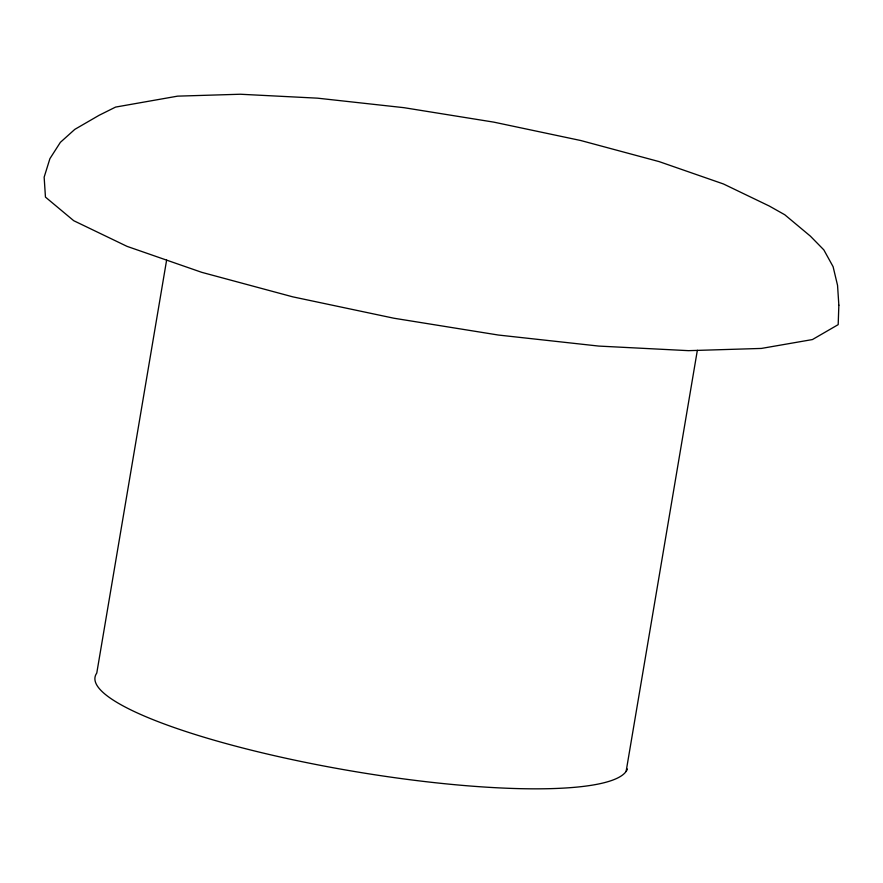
<?xml version="1.0" encoding="UTF-8"?>
<svg xmlns="http://www.w3.org/2000/svg" width="883" height="883" viewBox="0 0 883 883"><rect width="100%" height="100%" fill="white"/><g stroke="black" fill="none" stroke-linecap="round" stroke-linejoin="round"><path stroke-width="1.32" d="M166.611 260.143L96.766 673.1A270.198 49.702 9.6 0 0 336.864 768.42A270.198 49.702 9.6 0 0 627.405 769.016M626.124 771.422L697.349 350.319M838.85 305.187L838.188 324.635L812.437 339.558L761.389 348.432L688.519 350.661L598.784 346.081L498.321 335.032L393.95 318.233L292.803 296.854L201.766 272.339L127.053 246.368L73.73 220.706L45.452 197.097L44.15 177.152L49.912 158.653L60.364 142.351L74.812 129.371L99.139 115.276L115.585 107.086L177.615 96.148L240.319 94.238L317.527 98.168L403.973 107.682L493.774 122.13L580.804 140.529L659.137 161.611L723.431 183.962L769.314 206.048L784.755 214.746L810.373 236.136L823.828 249.878L833.099 266.677L837.548 285.375L838.85 305.187"/></g></svg>
